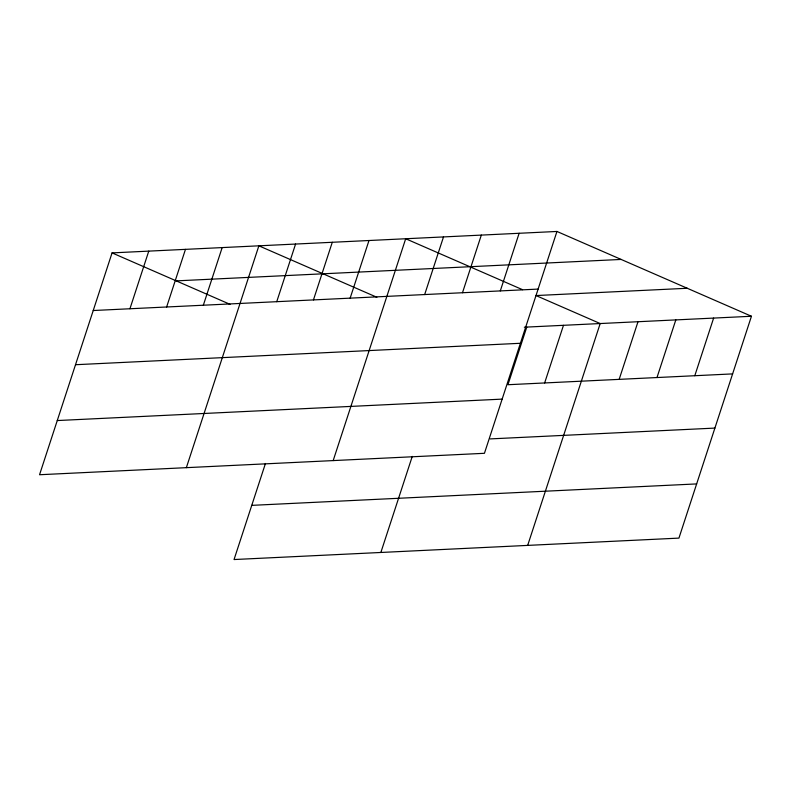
<?xml version="1.0" encoding="UTF-8"?>
<svg xmlns="http://www.w3.org/2000/svg" width="791" height="791" viewBox="0 0 791 791"><rect width="100%" height="100%" fill="white"/><g stroke="black" fill="none" stroke-linecap="round" stroke-linejoin="round"><path stroke-width="1.19" d="M556.953 231.456L112.065 252.893L39.55 474.738L484.438 453.302L556.953 231.456L751.45 316.262L678.935 538.107L234.047 559.544L265.45 463.477M129.932 308.757L148.767 251.123M166.634 306.987L185.47 249.353M203.336 305.217L222.172 247.583M186.36 467.669L258.875 245.813L376.862 297.258M276.741 301.687L295.577 244.043M313.444 299.918L332.279 242.283M350.146 298.148L368.992 240.513M333.179 460.589L405.694 238.744L522.554 289.694M424.668 294.559L443.504 236.924M462.488 292.729L481.324 235.095M380.857 552.474L412.259 456.407M500.298 290.91L519.133 233.276M526.776 327.079L507.941 384.723L732.614 373.896M544.643 382.953L563.479 325.319M527.676 545.394L600.191 323.549L536.001 295.557L687.27 288.27M619.165 379.364L638.001 321.719M656.985 377.534L675.821 319.9M694.795 375.715L713.63 318.081M176.245 280.874L621.133 259.438M93.219 310.527L538.117 289.091M524.334 327.197L751.45 316.262M75.511 364.72L520.399 343.284M57.259 420.555L502.156 399.119M490.232 438.906L714.896 428.089M251.756 505.36L696.653 483.914M112.065 252.893L230.043 304.337"/></g></svg>
